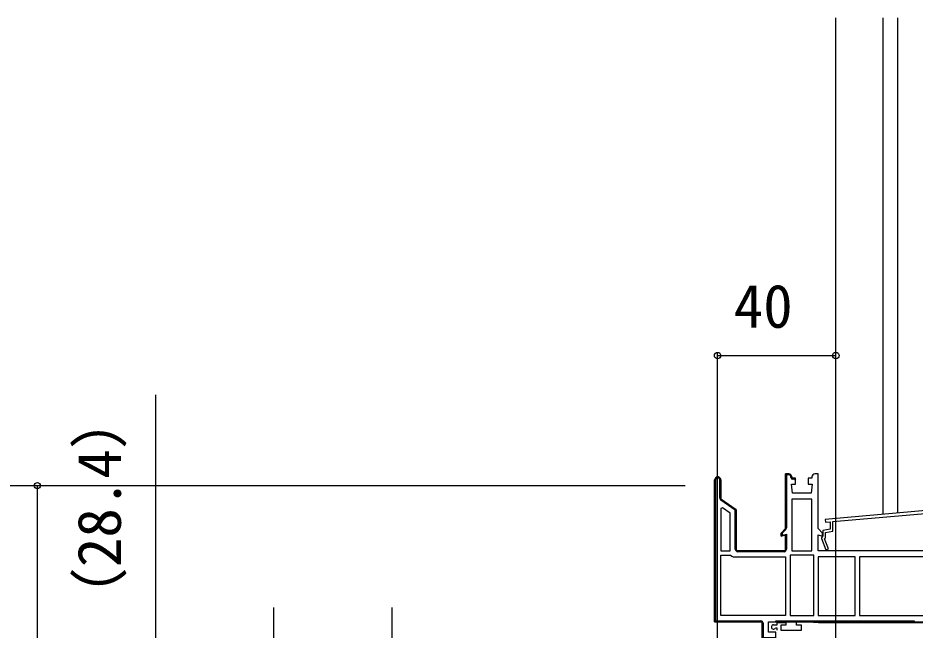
# Model space of a CAD drawing. Units: millimetres, scale not verified. Extents: x -875 to 875, y -1303 to 1296.
# Drawn here: x 278.9 to 582.3, y -647.3 to -440.3 of the extents above; entities that cross this region are included whole.
import ezdxf
from ezdxf.enums import TextEntityAlignment as Align

# ---------------------------------------------------------------- set-up
doc = ezdxf.new("R2010")
doc.units = ezdxf.units.MM
doc.header["$LTSCALE"] = 8
for name, color, linetype in [('0-2_YKK_11', 7, 'Continuous'), ('0-5_YKK_D', 6, 'Continuous'), ('0-7_YSS_K', 3, 'Continuous')]:
    doc.layers.add(name, color=color, linetype=linetype)
doc.styles.add('ＭＳ ゴシック', font='')
doc.styles.get('ＭＳ ゴシック').set_extended_font_data('MS Gothic')

msp = doc.modelspace()

# ---------------------------------------------------------------- linework, layer by layer
at = {"layer": '0-2_YKK_11'}
for p, q in [((538.934, -594.771), (539.245, -594.46)), ((514.5, -596.578), (514.859, -596.219)), ((515.259, -595.819), (515.616, -595.462)), ((516.3, -602.7), (516.3, -596.51)), ((516.3, -597.606), (516.6, -597.306)), ((538.5, -595.205), (538.811, -594.894)), ((540.3, -595.66), (540.3, -595.46)), ((540.463, -596.071), (540.675, -595.858)), ((514.5, -599.406), (514.8, -599.106)), ((516.3, -600.434), (516.6, -600.134)), ((538.5, -598.033), (538.8, -597.733)), ((538.5, -600.862), (538.8, -600.562)), ((514.5, -602.234), (514.8, -601.934)), ((516.428, -603.134), (516.648, -602.914)), ((538.5, -603.69), (538.8, -603.39)), ((514.5, -605.063), (514.8, -604.763)), ((518.05, -604.341), (518.265, -604.126)), ((519.714, -605.506), (519.929, -605.291)), ((521.377, -606.671), (521.592, -606.456)), ((538.5, -606.519), (538.8, -606.219)), ((514.5, -607.891), (514.8, -607.591)), ((521.5, -609.377), (521.8, -609.077)), ((538.5, -609.347), (538.8, -609.047)), ((514.5, -610.72), (514.8, -610.42)), ((521.5, -612.205), (521.8, -611.905)), ((538.5, -612.176), (538.8, -611.876)), ((514.5, -613.548), (514.8, -613.248)), ((521.5, -615.033), (521.8, -614.733)), ((538.566, -613.318), (537.359, -614.526)), ((538.283, -615.221), (538.54, -614.964)), ((514.5, -616.377), (514.8, -616.077)), ((521.5, -617.862), (521.8, -617.562)), ((538.5, -617.832), (538.8, -617.532)), ((514.5, -619.205), (514.8, -618.905)), ((514.5, -622.033), (514.8, -621.733)), ((521.701, -620.49), (521.913, -620.277)), ((538, -620.76), (522.3, -620.76)), ((524.259, -620.76), (524.559, -620.46)), ((527.087, -620.76), (527.387, -620.46)), ((529.916, -620.76), (530.216, -620.46)), ((532.744, -620.76), (533.044, -620.46)), ((535.573, -620.76), (535.873, -620.46)), ((514.5, -624.862), (514.8, -624.562)), ((514.5, -627.69), (514.8, -627.39)), ((514.5, -630.519), (514.8, -630.219)), ((514.5, -633.347), (514.8, -633.047)), ((514.5, -636.176), (514.8, -635.876)), ((514.5, -639.004), (514.8, -638.704)), ((514.5, -641.832), (514.8, -641.532)), ((514.762, -644.399), (515.001, -644.16)), ((517.529, -644.46), (517.829, -644.16)), ((520.358, -644.46), (520.658, -644.16)), ((523.186, -644.46), (523.486, -644.16)), ((526.015, -644.46), (526.315, -644.16)), ((528.843, -644.46), (529.143, -644.16)), ((530.6, -645.531), (530.9, -645.231)), ((537.328, -644.46), (537.628, -644.16)), ((540.157, -644.46), (540.457, -644.16)), ((542.985, -644.46), (543.285, -644.16)), ((545.814, -644.46), (546.114, -644.16)), ((548.642, -644.46), (548.942, -644.16)), ((551.471, -644.46), (551.771, -644.16)), ((554.299, -644.46), (554.599, -644.16)), ((557.127, -644.46), (557.427, -644.16)), ((559.956, -644.46), (560.256, -644.16)), ((562.784, -644.46), (563.084, -644.16)), ((565.613, -644.46), (565.913, -644.16)), ((568.441, -644.46), (568.741, -644.16)), ((571.27, -644.46), (571.57, -644.16)), ((574.098, -644.46), (574.398, -644.16)), ((576.926, -644.46), (577.226, -644.16)), ((579.755, -644.46), (580.055, -644.16))]:
    msp.add_line(p, q, dxfattribs=at)
for points in [[(539.6, -594.46), (538.5, -594.46), (538.5, -612.96), (537, -614.46), (537, -615.52), (538.5, -615.119), (538.5, -620.46), (521.8, -620.46), (521.8, -606.601), (516.6, -602.96), (516.6, -596.51)], [(516.6, -596.51), (516.6, -602.96), (521.8, -606.601), (521.8, -620.46), (538.5, -620.46), (538.5, -615.119), (537, -615.52), (537, -614.46), (538.5, -612.96), (538.5, -594.46), (539.6, -594.46)], [(590.6, -594.46), (589.5, -594.46), (589.5, -612.96), (588, -614.46), (588, -615.52), (589.5, -615.119), (589.5, -620.46), (549.5, -620.46), (549.5, -615.119), (551, -615.52), (551, -614.46), (549.5, -612.96), (549.5, -594.46), (548.4, -594.46)], [(530.9, -644.96), (530.9, -649.76), (535.158, -649.76), (534.7, -650.06), (530.6, -650.06), (530.6, -644.46), (514.5, -644.46), (514.5, -596.51), (514.5, -644.46), (530.6, -644.46), (530.6, -650.06), (535.2, -650.06), (535.2, -647.96), (532.7, -647.96), (532.7, -644.46)], [(514.8, -596.51), (514.8, -644.16), (530.1, -644.16)], [(539.6, -594.76), (538.8, -594.76), (538.8, -612.753)], [(547.4, -595.46), (547.4, -595.96), (546.15, -595.96), (546.15, -597.96), (547.5, -597.96), (547.2, -600.96), (540.8, -600.96), (540.5, -597.96), (541.85, -597.96), (541.85, -595.96), (540.6, -595.96), (540.6, -595.46)], [(540.6, -595.46), (540.6, -595.96), (541.35, -595.96), (541.85, -596.46), (541.55, -596.46), (541.35, -596.26), (540.9, -596.26)], [(521.5, -619.96), (521.5, -606.757), (516.641, -603.355)], [(588.511, -606.662), (551.911, -609.864), (551.989, -610.76), (553.6, -610.619), (553.6, -613.119), (551.1, -613.56), (551.1, -615.56), (550.9, -615.76), (550.6, -616.06), (550.6, -616.26), (552.131, -620.174), (552.969, -619.846), (551.645, -616.46), (552, -616.104), (552, -614.315), (554.5, -613.874), (554.5, -610.541), (587.1, -607.688)], [(537.3, -614.767), (537.3, -615.13), (538.8, -614.799), (538.8, -619.96)], [(532.7, -644.46), (592, -644.46)], [(534.45, -645.46), (535.7, -645.46), (535.7, -644.76), (538.6, -644.76), (538.6, -645.66), (536.9, -645.66), (536.9, -647.26), (543.9, -647.26), (543.9, -645.66), (542.2, -645.66), (542.2, -644.46), (546.2, -644.46), (549.629, -644.76), (590.7, -644.76)], [(535.7, -647.26), (535.7, -646.66), (535.185, -646.66), (534.975, -646.746)]]:
    msp.add_lwpolyline(points, dxfattribs=at)
for points in [[(540.6, -603.06), (540.6, -620.46), (547.4, -620.46), (547.4, -603.06)], [(516.6, -606.181), (516.6, -620.46), (519.7, -620.46), (519.7, -607.694), (517.138, -605.9)], [(538.5, -642.36), (516.6, -642.36), (516.6, -621.96), (519.873, -621.96), (520.332, -622.26), (520.79, -622.56), (538.5, -622.56)], [(540, -621.96), (540, -642.36), (548, -642.36), (548, -621.96)], [(549.5, -622.56), (549.5, -642.36), (562, -642.36), (562, -622.56)], [(586.4, -622.56), (563.5, -622.56), (563.5, -642.36), (586.4, -642.36)], [(582, -644.46), (535.2, -644.46), (535.2, -644.16), (582, -644.16)]]:
    msp.add_lwpolyline(points, close=True, dxfattribs=at)
for centre, radius, start, end in [((539.6, -595.46), 1, 0.00001, 89.99999), ((539.6, -595.46), 1, 0.00001, 89.99999), ((548.4, -595.46), 1, 90.00001, 179.99999), ((515.55, -596.51), 1.05, 359.99999, 180.00001), ((515.55, -596.51), 1.05, 359.99999, 180.00001), ((515.55, -596.51), 0.75, 359.99999, 180.00001), ((539.6, -595.46), 0.7, 0.00001, 89.99999), ((540.9, -595.66), 0.6, 180.00001, 269.99999), ((517.1, -602.7), 0.8, 180, 234.99999), ((538, -612.753), 0.8, 314.99999, 359.99998), ((537.814, -614.764), 0.514, 152.38607, 180.33632), ((522.3, -619.96), 0.8, 180.00001, 269.99999), ((538, -619.96), 0.8, 270.00001, 359.99999), ((530.1, -644.96), 0.8, 0.00001, 89.99999), ((534.45, -646.21), 0.75, 90.00002, 314.41533)]:
    msp.add_arc(centre, radius, start, end, dxfattribs=at)
at = {"layer": '0-5_YKK_D'}
for p, q in [((515.5, -682.706), (515.5, -553.46)), ((515.5, -554.46), (555.5, -554.46)), ((555.5, -670.96), (555.5, -553.46)), ((504.5, -598.46), (244.5, -598.46)), ((504.5, -598.46), (284.5, -598.46)), ((285.5, -678.46), (285.5, -598.46))]:
    msp.add_line(p, q, dxfattribs=at)
for points in [[(325.5, -678.46), (325.5, -650.06), (325.5, -567.692)], [(365.5, -693.46), (365.5, -678.46), (365.5, -639.614)], [(405.5, -691.46), (405.5, -678.46), (405.5, -639.614)]]:
    msp.add_lwpolyline(points, dxfattribs=at)
for centre in [(515.5, -554.46), (555.5, -554.46), (285.5, -598.46)]:
    msp.add_circle(centre, 1.075, dxfattribs=at)
at = {"layer": '0-7_YSS_K'}
for p, q in [((555.5, -609.461), (555.5, -440.307)), ((571.5, -608.061), (571.5, -440.307)), ((576.5, -607.624), (576.5, -440.307))]:
    msp.add_line(p, q, dxfattribs=at)

# ---------------------------------------------------------------- texts
at = {"layer": '0-5_YKK_D', "style": 'ＭＳ ゴシック'}
msp.add_text('40', height=14.66, dxfattribs=at).set_placement((520.955, -549.46), align=Align.BOTTOM_LEFT)
msp.add_text('（28.4）', height=14.66, rotation=90, dxfattribs=at).set_placement((318.114, -645.987), align=Align.BOTTOM_LEFT)

doc.saveas('drawing.dxf')
